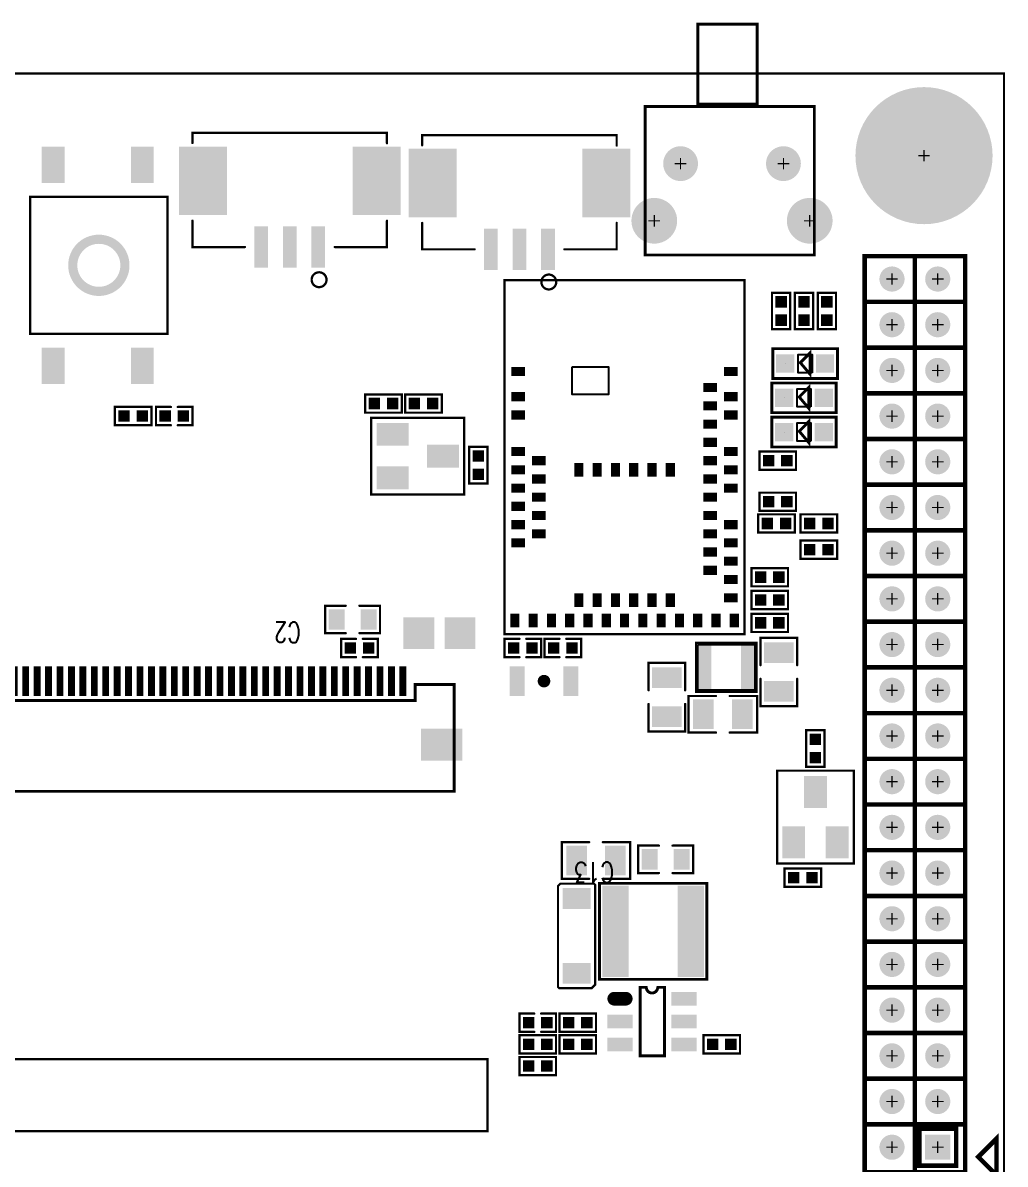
# Model space of a CAD drawing. Extents: x -122 to 0, y 0 to 77.
# Drawn here: x -42.92 to 0.05, y 27.26 to 77.21 of the extents above; entities that cross this region are included whole.
import ezdxf

# ---------------------------------------------------------------- set-up
doc = ezdxf.new("R2010")
doc.units = 0
doc.linetypes.add('KEEPOUT_00001000$0', pattern=[2, 1, 1])
for name, color, linetype in [('BOARD_CUTOUT_00', 255, 'CONTINUOUS'), ('BOARD_OUTLINE_00', 255, 'CONTINUOUS'), ('DRIL_NPLTE_THRU_01', 34, 'CONTINUOUS'), ('DRIL_PLTE_THRU_01', 34, 'CONTINUOUS'), ('DRIL_SYMBOL', 255, 'CONTINUOUS'), ('KEEPOUT_01', 130, 'CONTINUOUS'), ('PADS_INNER', 43, 'CONTINUOUS'), ('PADS_TOP', 43, 'CONTINUOUS'), ('PART_NAME_01', 254, 'CONTINUOUS'), ('PART_TOP_2DLINE_00', 253, 'CONTINUOUS'), ('PART_TOP_2DLINE_01', 253, 'CONTINUOUS')]:
    doc.layers.add(name, color=color, linetype=linetype)
doc.styles.add('W0$127', font='simplex', dxfattribs={"width": 0.75})

# ---------------------------------------------------------------- blocks, each defined once
blk = doc.blocks.new('SMOOTH_0$1')
at = {"const_width": 0.05}
blk.add_lwpolyline([(-0.025, 0, 1), (0.025, 0, 1)], format="xyb", close=True, dxfattribs=at)
blk = doc.blocks.new('BOARD_33')
at = {"layer": 'BOARD_CUTOUT_00', "const_width": 0.1}
blk.add_lwpolyline([(70.6, -43.55), (97.4, -43.55), (97.4, -46.7), (70.6, -46.7)], close=True, dxfattribs=at)
at = {"layer": 'BOARD_OUTLINE_00', "const_width": 0.1}
blk.add_lwpolyline([(0, -0.4), (120, -0.4), (120, -75.4), (0, -75.4)], close=True, dxfattribs=at)
at = {"layer": 'BOARD_CUTOUT_00'}
for p in [(97.4, -43.55), (97.4, -46.7)]:
    blk.add_blockref('SMOOTH_0$1', p, dxfattribs=at)
at = {"layer": 'BOARD_OUTLINE_00'}
blk.add_blockref('SMOOTH_0$1', (120, -0.4), dxfattribs=at)
blk = doc.blocks.new('PART_BODY_TOP_45')
at = {"layer": 'PART_TOP_2DLINE_00', "const_width": 0.1}
for points in [[(-0.3, 0.6), (-1.2, 0.6), (-1.2, -0.6), (-0.3, -0.6)], [(0.3, -0.6), (1.2, -0.6), (1.2, 0.6), (0.3, 0.6)]]:
    blk.add_lwpolyline(points, dxfattribs=at)
at = {"layer": 'PART_TOP_2DLINE_00'}
for p in [(-1.2, 0.6), (-0.3, 0.6), (0.3, 0.6), (1.2, 0.6), (-1.2, -0.6), (-0.3, -0.6), (0.3, -0.6), (1.2, -0.6)]:
    blk.add_blockref('SMOOTH_0$1', p, dxfattribs=at)
blk = doc.blocks.new('DRIL_HOLE_0')
blk.add_lwpolyline([(0, 0, 1), (0, 0, 1)], format="xyb", close=True)
blk = doc.blocks.new('PAD_0')
blk.add_lwpolyline([(0, 0, 1), (0, 0, 1)], format="xyb", close=True)
blk = doc.blocks.new('PAD_6')
at = {"const_width": 0.7}
blk.add_lwpolyline([(-0.45, 0), (0.45, 0)], dxfattribs=at)
blk = doc.blocks.new('STK_TOP_8')
at = {"layer": 'DRIL_PLTE_THRU_01'}
blk.add_blockref('DRIL_HOLE_0', (0, 0), dxfattribs=at)
at = {"layer": 'PADS_INNER'}
blk.add_blockref('PAD_0', (0, 0), dxfattribs=at)
at = {"layer": 'PADS_TOP', "rotation": 90}
blk.add_blockref('PAD_6', (0, 0), dxfattribs=at)
blk = doc.blocks.new('SYM_TOP_6')
for name, p in [('PART_BODY_TOP_45', (0, 0)), ('STK_TOP_8', (-0.7, 0)), ('STK_TOP_8', (0.7, 0))]:
    blk.add_blockref(name, p)
blk = doc.blocks.new('PART_TOP_5')
blk.add_blockref('SYM_TOP_6', (0, 0))
at = {"layer": 'PART_NAME_01', "style": 'W0$127', "width": 0.75}
blk.add_text('C13', height=0.889, dxfattribs=at).set_placement((2.259, 0.126))
blk = doc.blocks.new('PART_TOP_7')
blk.add_blockref('SYM_TOP_6', (0, 0))
at = {"layer": 'PART_NAME_01', "style": 'W0$127', "width": 0.75}
blk.add_text('C2', height=0.889, dxfattribs=at).set_placement((2.259, 0.126))
blk = doc.blocks.new('PART_BODY_TOP_44')
at = {"layer": 'PART_TOP_2DLINE_00', "const_width": 0.1}
for points in [[(-0.15, 0.4), (-0.8, 0.4), (-0.8, -0.4), (-0.15, -0.4)], [(0.15, -0.4), (0.8, -0.4), (0.8, 0.4), (0.15, 0.4)]]:
    blk.add_lwpolyline(points, dxfattribs=at)
at = {"layer": 'PART_TOP_2DLINE_00'}
for p in [(-0.8, 0.4), (-0.15, 0.4), (0.15, 0.4), (0.8, 0.4), (-0.8, -0.4), (-0.15, -0.4), (0.15, -0.4), (0.8, -0.4)]:
    blk.add_blockref('SMOOTH_0$1', p, dxfattribs=at)
blk = doc.blocks.new('PAD_5')
at = {"const_width": 0.5}
blk.add_lwpolyline([(-0.25, 0), (0.25, 0)], dxfattribs=at)
blk = doc.blocks.new('STK_TOP_7')
at = {"layer": 'DRIL_PLTE_THRU_01'}
blk.add_blockref('DRIL_HOLE_0', (0, 0), dxfattribs=at)
at = {"layer": 'PADS_INNER'}
blk.add_blockref('PAD_0', (0, 0), dxfattribs=at)
at = {"layer": 'PADS_TOP'}
blk.add_blockref('PAD_5', (0, 0), dxfattribs=at)
blk = doc.blocks.new('SYM_TOP_5')
for name, p in [('STK_TOP_7', (-0.4, 0)), ('PART_BODY_TOP_44', (0, 0)), ('STK_TOP_7', (0.4, 0))]:
    blk.add_blockref(name, p)
blk = doc.blocks.new('PART_TOP_9')
blk.add_blockref('SYM_TOP_5', (0, 0))
blk = doc.blocks.new('PART_BODY_TOP_46')
at = {"layer": 'PART_TOP_2DLINE_00', "const_width": 0.1}
for points in [[(-0.3, 0.8), (-1.5, 0.8), (-1.5, -0.8), (-0.3, -0.8)], [(0.3, 0.8), (1.5, 0.8), (1.5, -0.8), (0.3, -0.8)]]:
    blk.add_lwpolyline(points, dxfattribs=at)
at = {"layer": 'PART_TOP_2DLINE_00'}
for p in [(-1.5, 0.8), (-0.3, 0.8), (0.3, 0.8), (1.5, 0.8), (-1.5, -0.8), (-0.3, -0.8), (0.3, -0.8), (1.5, -0.8)]:
    blk.add_blockref('SMOOTH_0$1', p, dxfattribs=at)
blk = doc.blocks.new('PAD_2')
at = {"const_width": 0.9}
blk.add_lwpolyline([(-0.65, 0), (0.65, 0)], dxfattribs=at)
blk = doc.blocks.new('STK_TOP_9')
at = {"layer": 'DRIL_PLTE_THRU_01'}
blk.add_blockref('DRIL_HOLE_0', (0, 0), dxfattribs=at)
at = {"layer": 'PADS_INNER'}
blk.add_blockref('PAD_0', (0, 0), dxfattribs=at)
at = {"layer": 'PADS_TOP', "rotation": 90}
blk.add_blockref('PAD_2', (0, 0), dxfattribs=at)
blk = doc.blocks.new('SYM_TOP_7')
for name, p in [('STK_TOP_9', (-0.85, 0)), ('STK_TOP_9', (0.85, 0)), ('PART_BODY_TOP_46', (0, 0))]:
    blk.add_blockref(name, p)
blk = doc.blocks.new('PART_TOP_10')
blk.add_blockref('SYM_TOP_7', (0, 0))
blk = doc.blocks.new('PART_TOP_11')
blk.add_blockref('SYM_TOP_5', (0, 0))
blk = doc.blocks.new('SMOOTH_0$199898')
at = {"const_width": 0.099949}
blk.add_lwpolyline([(-0.049974, 0, 1), (0.049974, 0, 1)], format="xyb", close=True, dxfattribs=at)
blk = doc.blocks.new('SMOOTH_0$2')
at = {"const_width": 0.1}
blk.add_lwpolyline([(-0.05, 0, 1), (0.05, 0, 1)], format="xyb", close=True, dxfattribs=at)
blk = doc.blocks.new('PART_BODY_TOP_48')
at = {"layer": 'PART_TOP_2DLINE_00', "const_width": 0.2}
for points in [[(-10.1, -2.2), (30, -2.2), (30, 2.2), (-10.1, 2.2)], [(-8.752, -0.193), (-8.194, -0.193), (-8.194, -1.805), (-9.805, -1.805), (-9.805, -0.193)], [(-9.423, -2.771), (-8.623, -3.571), (-10.223, -3.571)]]:
    blk.add_lwpolyline(points, close=True, dxfattribs=at)
for points in [[(-8, 2.1), (-8, -2.2)], [(-6, 2.1), (-6, -2.2)], [(-4, 2.1), (-4, -2.2)], [(-2, 2.1), (-2, -2.2)], [(0, 2.1), (0, -2.2)], [(2, 2.1), (2, -2.2)], [(4, 2.1), (4, -2.2)], [(6, 2.1), (6, -2.2)], [(8, 2.1), (8, -2.2)], [(10, 2.1), (10, -2.2)], [(12, 2.1), (12, -2.2)], [(14, 2.1), (14, -2.2)], [(16, 2.1), (16, -2.2)], [(18, 2.1), (18, -2.2)], [(20, 2.1), (20, -2.2)], [(22, 2.1), (22, -2.2)], [(24, 2.1), (24, -2.2)], [(26, 2.1), (26, -2.2)], [(28, 2.1), (28, -2.2)], [(-10.1, 0), (30, 0)]]:
    blk.add_lwpolyline(points, dxfattribs=at)
at = {"layer": 'PART_TOP_2DLINE_00'}
for name, p in [('SMOOTH_0$199898', (-10.1, 2.2)), ('SMOOTH_0$2', (-8, 2.1)), ('SMOOTH_0$2', (-6, 2.1)), ('SMOOTH_0$2', (-4, 2.1)), ('SMOOTH_0$2', (-2, 2.1)), ('SMOOTH_0$2', (0, 2.1)), ('SMOOTH_0$2', (2, 2.1)), ('SMOOTH_0$2', (4, 2.1)), ('SMOOTH_0$2', (6, 2.1)), ('SMOOTH_0$2', (8, 2.1)), ('SMOOTH_0$2', (10, 2.1)), ('SMOOTH_0$2', (12, 2.1)), ('SMOOTH_0$2', (14, 2.1)), ('SMOOTH_0$2', (16, 2.1)), ('SMOOTH_0$2', (18, 2.1)), ('SMOOTH_0$2', (20, 2.1)), ('SMOOTH_0$2', (22, 2.1)), ('SMOOTH_0$2', (24, 2.1)), ('SMOOTH_0$2', (26, 2.1)), ('SMOOTH_0$2', (28, 2.1)), ('SMOOTH_0$199898', (30, 2.2)), ('SMOOTH_0$2', (-10.1, 0)), ('SMOOTH_0$2', (30, 0)), ('SMOOTH_0$199898', (-9.805, -0.193)), ('SMOOTH_0$199898', (-8.752, -0.193)), ('SMOOTH_0$199898', (-8.194, -0.193)), ('SMOOTH_0$199898', (-9.805, -1.805)), ('SMOOTH_0$199898', (-8.194, -1.805)), ('SMOOTH_0$199898', (-10.1, -2.2)), ('SMOOTH_0$2', (-8, -2.2)), ('SMOOTH_0$2', (-6, -2.2)), ('SMOOTH_0$2', (-4, -2.2)), ('SMOOTH_0$2', (-2, -2.2)), ('SMOOTH_0$2', (0, -2.2)), ('SMOOTH_0$2', (2, -2.2)), ('SMOOTH_0$2', (4, -2.2)), ('SMOOTH_0$2', (6, -2.2)), ('SMOOTH_0$2', (8, -2.2)), ('SMOOTH_0$2', (10, -2.2)), ('SMOOTH_0$2', (12, -2.2)), ('SMOOTH_0$2', (14, -2.2)), ('SMOOTH_0$2', (16, -2.2)), ('SMOOTH_0$2', (18, -2.2)), ('SMOOTH_0$2', (20, -2.2)), ('SMOOTH_0$2', (22, -2.2)), ('SMOOTH_0$2', (24, -2.2)), ('SMOOTH_0$2', (26, -2.2)), ('SMOOTH_0$2', (28, -2.2)), ('SMOOTH_0$199898', (30, -2.2)), ('SMOOTH_0$199898', (-9.423, -2.771)), ('SMOOTH_0$199898', (-10.223, -3.571)), ('SMOOTH_0$199898', (-8.623, -3.571))]:
    blk.add_blockref(name, p, dxfattribs=at)
blk = doc.blocks.new('DRIL_SYMBOL_0$8')
at = {"layer": 'DRIL_SYMBOL', "const_width": 0.0508}
for points in [[(-0.254, 0), (0.254, 0)], [(0, -0.254), (0, 0.254)]]:
    blk.add_lwpolyline(points, dxfattribs=at)
blk = doc.blocks.new('DRIL_HOLE_0$8')
at = {"const_width": 0.4}
blk.add_lwpolyline([(-0.2, 0, 1), (0.2, 0, 1)], format="xyb", close=True, dxfattribs=at)
blk.add_blockref('DRIL_SYMBOL_0$8', (0, 0))
blk = doc.blocks.new('PAD_7')
at = {"const_width": 1.1}
blk.add_lwpolyline([(-0.55, 0), (0.55, 0)], dxfattribs=at)
blk = doc.blocks.new('STK_TOP_12')
at = {"layer": 'DRIL_PLTE_THRU_01'}
blk.add_blockref('DRIL_HOLE_0$8', (0, 0), dxfattribs=at)
at = {"layer": 'PADS_INNER'}
blk.add_blockref('PAD_7', (0, 0), dxfattribs=at)
at = {"layer": 'PADS_TOP'}
blk.add_blockref('PAD_7', (0, 0), dxfattribs=at)
blk = doc.blocks.new('PAD_9')
at = {"const_width": 0.55}
blk.add_lwpolyline([(0, -0.275, 1), (0, 0.275, 1)], format="xyb", close=True, dxfattribs=at)
blk = doc.blocks.new('STK_TOP_11')
at = {"layer": 'DRIL_PLTE_THRU_01'}
blk.add_blockref('DRIL_HOLE_0$8', (0, 0), dxfattribs=at)
at = {"layer": 'PADS_INNER'}
blk.add_blockref('PAD_9', (0, 0), dxfattribs=at)
at = {"layer": 'PADS_TOP'}
blk.add_blockref('PAD_9', (0, 0), dxfattribs=at)
blk = doc.blocks.new('SYM_TOP_9')
for name, p in [('PART_BODY_TOP_48', (0, 0)), ('STK_TOP_11', (-9, 1)), ('STK_TOP_11', (-7, 1)), ('STK_TOP_11', (-5, 1)), ('STK_TOP_11', (-3, 1)), ('STK_TOP_11', (-1, 1)), ('STK_TOP_11', (1, 1)), ('STK_TOP_11', (3, 1)), ('STK_TOP_11', (5, 1)), ('STK_TOP_11', (7, 1)), ('STK_TOP_11', (9, 1)), ('STK_TOP_11', (11, 1)), ('STK_TOP_11', (13, 1)), ('STK_TOP_11', (15, 1)), ('STK_TOP_11', (17, 1)), ('STK_TOP_11', (19, 1)), ('STK_TOP_11', (21, 1)), ('STK_TOP_11', (23, 1)), ('STK_TOP_11', (25, 1)), ('STK_TOP_11', (27, 1)), ('STK_TOP_11', (29, 1)), ('STK_TOP_12', (-9, -1)), ('STK_TOP_11', (-7, -1)), ('STK_TOP_11', (-5, -1)), ('STK_TOP_11', (-3, -1)), ('STK_TOP_11', (-1, -1)), ('STK_TOP_11', (1, -1)), ('STK_TOP_11', (3, -1)), ('STK_TOP_11', (5, -1)), ('STK_TOP_11', (7, -1)), ('STK_TOP_11', (9, -1)), ('STK_TOP_11', (11, -1)), ('STK_TOP_11', (13, -1)), ('STK_TOP_11', (15, -1)), ('STK_TOP_11', (17, -1)), ('STK_TOP_11', (19, -1)), ('STK_TOP_11', (21, -1)), ('STK_TOP_11', (23, -1)), ('STK_TOP_11', (25, -1)), ('STK_TOP_11', (27, -1)), ('STK_TOP_11', (29, -1))]:
    blk.add_blockref(name, p)
blk = doc.blocks.new('PART_TOP_27')
blk.add_blockref('SYM_TOP_9', (0, 0))
blk = doc.blocks.new('PART_BODY_TOP_49')
at = {"layer": 'PART_TOP_2DLINE_00', "const_width": 0.1}
blk.add_lwpolyline([(-2.286, -0.7112), (-2.286, 0.762), (-2.2352, 0.8128), (2.1336, 0.8128), (2.286, 0.6604), (2.286, -0.762), (2.2352, -0.8128), (-2.1844, -0.8128)], close=True, dxfattribs=at)
at = {"layer": 'PART_TOP_2DLINE_00'}
for p in [(-2.286, 0.762), (-2.2352, 0.8128), (2.1336, 0.8128), (2.286, 0.6604), (-2.286, -0.7112), (-2.1844, -0.8128), (2.2352, -0.8128), (2.286, -0.762)]:
    blk.add_blockref('SMOOTH_0$1', p, dxfattribs=at)
blk = doc.blocks.new('PAD_11')
at = {"const_width": 0.91}
blk.add_lwpolyline([(-0.61, 0), (0.61, 0)], dxfattribs=at)
blk = doc.blocks.new('STK_TOP_13')
at = {"layer": 'DRIL_PLTE_THRU_01'}
blk.add_blockref('DRIL_HOLE_0', (0, 0), dxfattribs=at)
at = {"layer": 'PADS_INNER'}
blk.add_blockref('PAD_0', (0, 0), dxfattribs=at)
at = {"layer": 'PADS_TOP', "rotation": 90}
blk.add_blockref('PAD_11', (0, 0), dxfattribs=at)
blk = doc.blocks.new('SYM_TOP_10')
for name, p in [('STK_TOP_13', (-1.635, 0)), ('STK_TOP_13', (1.635, 0)), ('PART_BODY_TOP_49', (0, 0))]:
    blk.add_blockref(name, p)
blk = doc.blocks.new('PART_TOP_28')
blk.add_blockref('SYM_TOP_10', (0, 0))
blk = doc.blocks.new('PART_BODY_TOP_57')
at = {"layer": 'PART_TOP_2DLINE_00', "const_width": 0.1}
for points in [[(1.155, 4.255), (0, 4.255), (0, 1.9612)], [(4.555, 4.255), (5, 4.255), (5, -4.255), (4.545, -4.255)], [(1.155, -4.255), (0, -4.255), (0, -1.968)]]:
    blk.add_lwpolyline(points, dxfattribs=at)
blk.add_lwpolyline([(-1.755, -1.285, 1), (-1.105, -1.285, 1)], format="xyb", close=True, dxfattribs=at)
at = {"layer": 'PART_TOP_2DLINE_00'}
for p in [(0, 4.255), (1.155, 4.255), (4.555, 4.255), (5, 4.255), (0, 1.9612), (0, -1.968), (0, -4.255), (1.155, -4.255), (4.545, -4.255), (5, -4.255)]:
    blk.add_blockref('SMOOTH_0$1', p, dxfattribs=at)
blk = doc.blocks.new('PAD_35')
at = {"const_width": 0.6}
blk.add_lwpolyline([(-0.9, 0), (0.9, 0)], dxfattribs=at)
blk = doc.blocks.new('STK_TOP_31')
at = {"layer": 'DRIL_NPLTE_THRU_01'}
blk.add_blockref('DRIL_HOLE_0', (0, 0), dxfattribs=at)
at = {"layer": 'PADS_INNER'}
blk.add_blockref('PAD_0', (0, 0), dxfattribs=at)
at = {"layer": 'PADS_TOP'}
blk.add_blockref('PAD_35', (0, 0), dxfattribs=at)
blk = doc.blocks.new('PAD_36')
at = {"const_width": 2.1}
blk.add_lwpolyline([(-1.5, 0), (1.5, 0)], dxfattribs=at)
blk = doc.blocks.new('STK_TOP_32')
at = {"layer": 'DRIL_NPLTE_THRU_01'}
blk.add_blockref('DRIL_HOLE_0', (0, 0), dxfattribs=at)
at = {"layer": 'PADS_INNER'}
blk.add_blockref('PAD_0', (0, 0), dxfattribs=at)
at = {"layer": 'PADS_TOP'}
blk.add_blockref('PAD_36', (0, 0), dxfattribs=at)
blk = doc.blocks.new('SYM_TOP_18')
for name, p in [('STK_TOP_32', (2.9, 3.8)), ('PART_BODY_TOP_57', (0, 0)), ('STK_TOP_31', (0, 1.25)), ('STK_TOP_31', (0, 0)), ('STK_TOP_31', (0, -1.25)), ('STK_TOP_32', (2.9, -3.8))]:
    blk.add_blockref(name, p)
blk = doc.blocks.new('PART_TOP_57')
blk.add_blockref('SYM_TOP_18', (0, 0))
blk = doc.blocks.new('SMOOTH_0$127')
at = {"const_width": 0.0635}
blk.add_lwpolyline([(-0.03175, 0, 1), (0.03175, 0, 1)], format="xyb", close=True, dxfattribs=at)
blk = doc.blocks.new('PART_BODY_TOP_60')
at = {"layer": 'PART_TOP_2DLINE_01', "const_width": 0.127}
blk.add_lwpolyline([(-2.35, 2.1), (2.35, 2.1), (2.35, -2.1), (-2.35, -2.1)], close=True, dxfattribs=at)
at = {"layer": 'PART_TOP_2DLINE_01'}
for p in [(-2.35, 2.1), (2.35, 2.1), (-2.35, -2.1), (2.35, -2.1)]:
    blk.add_blockref('SMOOTH_0$127', p, dxfattribs=at)
blk = doc.blocks.new('PAD_44')
at = {"const_width": 1.15}
blk.add_lwpolyline([(-2, 0), (2, 0)], dxfattribs=at)
blk = doc.blocks.new('STK_TOP_41')
at = {"layer": 'DRIL_PLTE_THRU_01'}
blk.add_blockref('DRIL_HOLE_0', (0, 0), dxfattribs=at)
at = {"layer": 'PADS_INNER'}
blk.add_blockref('PAD_0', (0, 0), dxfattribs=at)
at = {"layer": 'PADS_TOP', "rotation": 90}
blk.add_blockref('PAD_44', (0, 0), dxfattribs=at)
blk = doc.blocks.new('SYM_TOP_21')
for name, p in [('STK_TOP_41', (-1.65001, 0)), ('STK_TOP_41', (1.65001, 0)), ('PART_BODY_TOP_60', (0, 0))]:
    blk.add_blockref(name, p)
blk = doc.blocks.new('PART_TOP_61')
blk.add_blockref('SYM_TOP_21', (0, 0))
blk = doc.blocks.new('PART_BODY_TOP_62')
at = {"layer": 'KEEPOUT_01', "linetype": 'KEEPOUT_00001000$0'}
blk.add_lwpolyline([(-1.25, 1), (1.25, 1), (1.25, -1), (-1.25, -1)], close=True, dxfattribs=at)
at = {"layer": 'PART_TOP_2DLINE_01', "const_width": 0.1}
blk.add_lwpolyline([(-1.326, 1.079), (1.326, 1.079), (1.326, -1.071), (-1.326, -1.071)], close=True, dxfattribs=at)
at = {"layer": 'PART_TOP_2DLINE_01'}
for p in [(-1.326, 1.079), (1.326, 1.079), (-1.326, -1.071), (1.326, -1.071)]:
    blk.add_blockref('SMOOTH_0$1', p, dxfattribs=at)
blk = doc.blocks.new('PAD_46')
at = {"const_width": 0.6}
blk.add_lwpolyline([(-1, 0), (1, 0)], dxfattribs=at)
blk = doc.blocks.new('STK_TOP_43')
at = {"layer": 'DRIL_PLTE_THRU_01'}
blk.add_blockref('DRIL_HOLE_0', (0, 0), dxfattribs=at)
at = {"layer": 'PADS_INNER'}
blk.add_blockref('PAD_0', (0, 0), dxfattribs=at)
at = {"layer": 'PADS_TOP', "rotation": 90}
blk.add_blockref('PAD_46', (0, 0), dxfattribs=at)
blk = doc.blocks.new('SYM_TOP_23')
for name, p in [('PART_BODY_TOP_62', (0, 0)), ('STK_TOP_43', (-0.953, 0.006)), ('STK_TOP_43', (0.947, 0.006))]:
    blk.add_blockref(name, p)
blk = doc.blocks.new('PART_TOP_63')
blk.add_blockref('SYM_TOP_23', (0, 0))
blk = doc.blocks.new('PART_BODY_TOP_63')
at = {"layer": 'KEEPOUT_01', "linetype": 'KEEPOUT_00001000$0'}
blk.add_lwpolyline([(-0.3, 0.4), (0.3, 0.4), (0.3, -0.4), (-0.3, -0.4)], close=True, dxfattribs=at)
at = {"layer": 'PART_TOP_2DLINE_00', "const_width": 0.127}
for points in [[(1.41, -0.65), (1.41, 0.65), (-1.41, 0.65), (-1.41, -0.65)], [(-0.211, 0.462), (-0.211, -0.462), (0.211, -0.039)]]:
    blk.add_lwpolyline(points, close=True, dxfattribs=at)
at = {"layer": 'PART_TOP_2DLINE_00'}
for p in [(-1.41, 0.65), (-0.211, 0.462), (1.41, 0.65), (0.211, -0.039), (-0.211, -0.462), (-1.41, -0.65), (1.41, -0.65)]:
    blk.add_blockref('SMOOTH_0$127', p, dxfattribs=at)
blk = doc.blocks.new('PAD_47')
at = {"const_width": 0.8}
blk.add_lwpolyline([(-0.4, 0), (0.4, 0)], dxfattribs=at)
blk = doc.blocks.new('STK_TOP_44')
at = {"layer": 'DRIL_PLTE_THRU_01'}
blk.add_blockref('DRIL_HOLE_0', (0, 0), dxfattribs=at)
at = {"layer": 'PADS_INNER'}
blk.add_blockref('PAD_0', (0, 0), dxfattribs=at)
at = {"layer": 'PADS_TOP'}
blk.add_blockref('PAD_47', (0, 0), dxfattribs=at)
blk = doc.blocks.new('PAD_48')
blk.add_lwpolyline([(0, 0), (0, 0)])
blk = doc.blocks.new('STK_TOP_45')
at = {"layer": 'DRIL_PLTE_THRU_01'}
blk.add_blockref('DRIL_HOLE_0', (0, 0), dxfattribs=at)
at = {"layer": 'PADS_INNER'}
blk.add_blockref('PAD_48', (0, 0), dxfattribs=at)
at = {"layer": 'PADS_TOP'}
blk.add_blockref('PAD_47', (0, 0), dxfattribs=at)
blk = doc.blocks.new('SYM_TOP_24')
for name, p in [('PART_BODY_TOP_63', (0, 0)), ('STK_TOP_44', (-0.86843, 0.00152)), ('STK_TOP_45', (0.86868, -0.00127))]:
    blk.add_blockref(name, p)
blk = doc.blocks.new('PART_TOP_64')
blk.add_blockref('SYM_TOP_24', (0, 0))
blk = doc.blocks.new('PART_TOP_65')
blk.add_blockref('SYM_TOP_24', (0, 0))
blk = doc.blocks.new('PART_TOP_66')
blk.add_blockref('SYM_TOP_24', (0, 0))
blk = doc.blocks.new('PART_BODY_TOP_65')
at = {"layer": 'PART_TOP_2DLINE_00', "const_width": 0.1}
blk.add_lwpolyline([(-1.6764, 2.032), (1.6764, 2.032), (1.6764, -2.032), (-1.6764, -2.032)], close=True, dxfattribs=at)
at = {"layer": 'PART_TOP_2DLINE_00'}
for p in [(-1.6764, 2.032), (1.6764, 2.032), (-1.6764, -2.032), (1.6764, -2.032)]:
    blk.add_blockref('SMOOTH_0$1', p, dxfattribs=at)
blk = doc.blocks.new('PAD_49')
at = {"const_width": 1}
blk.add_lwpolyline([(-0.7, 0), (0.7, 0)], dxfattribs=at)
blk = doc.blocks.new('STK_TOP_47')
at = {"layer": 'DRIL_PLTE_THRU_01'}
blk.add_blockref('DRIL_HOLE_0', (0, 0), dxfattribs=at)
at = {"layer": 'PADS_INNER'}
blk.add_blockref('PAD_0', (0, 0), dxfattribs=at)
at = {"layer": 'PADS_TOP', "rotation": 90}
blk.add_blockref('PAD_49', (0, 0), dxfattribs=at)
blk = doc.blocks.new('SYM_TOP_26')
for name, p in [('PART_BODY_TOP_65', (0, 0)), ('STK_TOP_47', (0, 1.1)), ('STK_TOP_47', (-0.95, -1.1)), ('STK_TOP_47', (0.95, -1.1))]:
    blk.add_blockref(name, p)
blk = doc.blocks.new('PART_TOP_75')
blk.add_blockref('SYM_TOP_26', (0, 0))
blk = doc.blocks.new('PART_TOP_76')
blk.add_blockref('SYM_TOP_26', (0, 0))
blk = doc.blocks.new('PART_BODY_TOP_66')
at = {"layer": 'PART_TOP_2DLINE_01', "const_width": 0.1}
blk.add_lwpolyline([(-0.8, 0.4), (0.8, 0.4), (0.8, -0.4), (-0.8, -0.4)], close=True, dxfattribs=at)
at = {"layer": 'PART_TOP_2DLINE_01'}
for p in [(-0.8, 0.4), (0.8, 0.4), (-0.8, -0.4), (0.8, -0.4)]:
    blk.add_blockref('SMOOTH_0$1', p, dxfattribs=at)
blk = doc.blocks.new('SYM_TOP_27')
for name, p in [('STK_TOP_7', (-0.4, 0)), ('PART_BODY_TOP_66', (0, 0)), ('STK_TOP_7', (0.4, 0))]:
    blk.add_blockref(name, p)
blk = doc.blocks.new('PART_TOP_83')
blk.add_blockref('SYM_TOP_27', (0, 0))
blk = doc.blocks.new('PART_TOP_84')
blk.add_blockref('SYM_TOP_27', (0, 0))
blk = doc.blocks.new('PART_TOP_85')
blk.add_blockref('SYM_TOP_27', (0, 0))
blk = doc.blocks.new('PART_TOP_86')
blk.add_blockref('SYM_TOP_27', (0, 0))
blk = doc.blocks.new('PART_TOP_96')
blk.add_blockref('SYM_TOP_27', (0, 0))
blk = doc.blocks.new('PART_TOP_100')
blk.add_blockref('SYM_TOP_27', (0, 0))
blk = doc.blocks.new('PART_TOP_101')
blk.add_blockref('SYM_TOP_27', (0, 0))
blk = doc.blocks.new('PART_TOP_102')
blk.add_blockref('SYM_TOP_27', (0, 0))
blk = doc.blocks.new('PART_TOP_103')
blk.add_blockref('SYM_TOP_27', (0, 0))
blk = doc.blocks.new('PART_TOP_105')
blk.add_blockref('SYM_TOP_27', (0, 0))
blk = doc.blocks.new('PART_TOP_106')
blk.add_blockref('SYM_TOP_27', (0, 0))
blk = doc.blocks.new('PART_TOP_107')
blk.add_blockref('SYM_TOP_27', (0, 0))
blk = doc.blocks.new('PART_TOP_108')
blk.add_blockref('SYM_TOP_27', (0, 0))
blk = doc.blocks.new('PART_TOP_109')
blk.add_blockref('SYM_TOP_27', (0, 0))
blk = doc.blocks.new('PART_TOP_110')
blk.add_blockref('SYM_TOP_27', (0, 0))
blk = doc.blocks.new('PART_TOP_111')
blk.add_blockref('SYM_TOP_27', (0, 0))
blk = doc.blocks.new('PART_TOP_143')
blk.add_blockref('SYM_TOP_27', (0, 0))
blk = doc.blocks.new('PART_BODY_TOP_71')
at = {"layer": 'PART_TOP_2DLINE_00', "const_width": 0.1}
blk.add_lwpolyline([(-3.05, 2.95), (2.95, 2.95), (2.95, -3.05), (-3.05, -3.05)], close=True, dxfattribs=at)
at = {"layer": 'PART_TOP_2DLINE_00', "const_width": 0.4}
blk.add_lwpolyline([(-1.191, -0.05, 1), (1.091, -0.05, 1)], format="xyb", close=True, dxfattribs=at)
at = {"layer": 'PART_TOP_2DLINE_00'}
for p in [(-3.05, 2.95), (2.95, 2.95), (-3.05, -3.05), (2.95, -3.05)]:
    blk.add_blockref('SMOOTH_0$1', p, dxfattribs=at)
blk = doc.blocks.new('PAD_50')
at = {"const_width": 1}
blk.add_lwpolyline([(-0.8, 0), (0.8, 0)], dxfattribs=at)
blk = doc.blocks.new('STK_TOP_51')
at = {"layer": 'DRIL_PLTE_THRU_01'}
blk.add_blockref('DRIL_HOLE_0', (0, 0), dxfattribs=at)
at = {"layer": 'PADS_INNER'}
blk.add_blockref('PAD_0', (0, 0), dxfattribs=at)
at = {"layer": 'PADS_TOP'}
blk.add_blockref('PAD_50', (0, 0), dxfattribs=at)
blk = doc.blocks.new('SYM_TOP_32')
for name, p in [('PART_BODY_TOP_71', (0, 0)), ('STK_TOP_51', (-4.45, 1.95)), ('STK_TOP_51', (4.35, 1.95)), ('STK_TOP_51', (-4.45, -1.95)), ('STK_TOP_51', (4.35, -1.95))]:
    blk.add_blockref(name, p)
blk = doc.blocks.new('PART_TOP_151')
blk.add_blockref('SYM_TOP_32', (0, 0))
blk = doc.blocks.new('PART_BODY_TOP_79')
at = {"layer": 'PART_TOP_2DLINE_01', "const_width": 0.127}
blk.add_lwpolyline([(1.15, 0.5, 1), (1.65, 0.5), (1.947, 0.5), (1.947, -2.5), (0.879, -2.5), (0.879, 0.5)], format="xyb", close=True, dxfattribs=at)
at = {"layer": 'PART_TOP_2DLINE_01'}
for p in [(0.879, 0.5), (1.15, 0.5), (1.65, 0.5), (1.947, 0.5), (0.879, -2.5), (1.947, -2.5)]:
    blk.add_blockref('SMOOTH_0$127', p, dxfattribs=at)
blk = doc.blocks.new('PAD_57')
at = {"const_width": 0.3}
blk.add_lwpolyline([(-0.25, -0.15), (0.25, -0.15, 1), (0.25, 0.15), (-0.25, 0.15, 1)], format="xyb", close=True, dxfattribs=at)
blk = doc.blocks.new('STK_TOP_67')
at = {"layer": 'DRIL_PLTE_THRU_01'}
blk.add_blockref('DRIL_HOLE_0', (0, 0), dxfattribs=at)
at = {"layer": 'PADS_INNER'}
blk.add_blockref('PAD_0', (0, 0), dxfattribs=at)
at = {"layer": 'PADS_TOP'}
blk.add_blockref('PAD_57', (0, 0), dxfattribs=at)
blk = doc.blocks.new('PAD_58')
at = {"const_width": 0.6}
blk.add_lwpolyline([(-0.55, 0), (0.55, 0)], dxfattribs=at)
blk = doc.blocks.new('STK_TOP_66')
at = {"layer": 'DRIL_PLTE_THRU_01'}
blk.add_blockref('DRIL_HOLE_0', (0, 0), dxfattribs=at)
at = {"layer": 'PADS_INNER'}
blk.add_blockref('PAD_0', (0, 0), dxfattribs=at)
at = {"layer": 'PADS_TOP'}
blk.add_blockref('PAD_58', (0, 0), dxfattribs=at)
blk = doc.blocks.new('SYM_TOP_40')
for name, p in [('PART_BODY_TOP_79', (0, 0)), ('STK_TOP_67', (0, 0)), ('STK_TOP_66', (2.799994, 0)), ('STK_TOP_66', (0, -0.999998)), ('STK_TOP_66', (2.799994, -0.999998)), ('STK_TOP_66', (0, -1.999996)), ('STK_TOP_66', (2.799994, -1.999996))]:
    blk.add_blockref(name, p)
blk = doc.blocks.new('PART_TOP_158')
blk.add_blockref('SYM_TOP_40', (0, 0))
blk = doc.blocks.new('PART_BODY_TOP_81')
at = {"layer": 'KEEPOUT_01', "linetype": 'KEEPOUT_00001000$0'}
blk.add_lwpolyline([(2.95, 11.7), (4.55, 11.7), (4.55, 10.5), (2.95, 10.5)], close=True, dxfattribs=at)
at = {"layer": 'PART_TOP_2DLINE_01', "const_width": 0.1}
blk.add_lwpolyline([(0, 15.5), (10.5, 15.5), (10.5, 0), (0, 0)], close=True, dxfattribs=at)
at = {"layer": 'PART_TOP_2DLINE_01'}
for p in [(0, 15.5), (10.5, 15.5), (0, 0), (10.5, 0)]:
    blk.add_blockref('SMOOTH_0$1', p, dxfattribs=at)
blk = doc.blocks.new('PAD_63')
at = {"const_width": 0.4}
blk.add_lwpolyline([(-0.3, 0), (0.3, 0)], dxfattribs=at)
blk = doc.blocks.new('STK_TOP_71')
at = {"layer": 'DRIL_PLTE_THRU_01'}
blk.add_blockref('DRIL_HOLE_0', (0, 0), dxfattribs=at)
at = {"layer": 'PADS_INNER'}
blk.add_blockref('PAD_0', (0, 0), dxfattribs=at)
at = {"layer": 'PADS_TOP'}
blk.add_blockref('PAD_63', (0, 0), dxfattribs=at)
blk = doc.blocks.new('STK_TOP_72')
at = {"layer": 'DRIL_PLTE_THRU_01'}
blk.add_blockref('DRIL_HOLE_0', (0, 0), dxfattribs=at)
at = {"layer": 'PADS_INNER'}
blk.add_blockref('PAD_0', (0, 0), dxfattribs=at)
at = {"layer": 'PADS_TOP', "rotation": 90}
blk.add_blockref('PAD_63', (0, 0), dxfattribs=at)
blk = doc.blocks.new('SYM_TOP_42')
for name, p in [('PART_BODY_TOP_81', (0, 0)), ('STK_TOP_71', (0.6, 11.5)), ('STK_TOP_71', (9.9, 11.5)), ('STK_TOP_71', (9, 10.8)), ('STK_TOP_71', (0.6, 10.4)), ('STK_TOP_71', (9.9, 10.4)), ('STK_TOP_71', (9, 10)), ('STK_TOP_71', (0.6, 9.6)), ('STK_TOP_71', (9.9, 9.6)), ('STK_TOP_71', (9, 9.2)), ('STK_TOP_71', (9, 8.4)), ('STK_TOP_71', (0.6, 8)), ('STK_TOP_71', (9.9, 8)), ('STK_TOP_71', (1.5, 7.6)), ('STK_TOP_72', (3.25, 7.2)), ('STK_TOP_72', (4.05, 7.2)), ('STK_TOP_72', (4.85, 7.2)), ('STK_TOP_72', (5.65, 7.2)), ('STK_TOP_72', (6.45, 7.2)), ('STK_TOP_72', (7.25, 7.2)), ('STK_TOP_71', (9, 7.6)), ('STK_TOP_71', (0.6, 7.2)), ('STK_TOP_71', (1.5, 6.8)), ('STK_TOP_71', (9, 6.8)), ('STK_TOP_71', (9.9, 7.2)), ('STK_TOP_71', (0.6, 6.4)), ('STK_TOP_71', (9.9, 6.4)), ('STK_TOP_71', (1.5, 6)), ('STK_TOP_71', (9, 6)), ('STK_TOP_71', (0.6, 5.6)), ('STK_TOP_71', (0.6, 4.8)), ('STK_TOP_71', (1.5, 5.2)), ('STK_TOP_71', (9, 5.2)), ('STK_TOP_71', (9.9, 4.8)), ('STK_TOP_71', (1.5, 4.4)), ('STK_TOP_71', (9, 4.4)), ('STK_TOP_71', (0.6, 4)), ('STK_TOP_71', (9.9, 4)), ('STK_TOP_71', (9, 3.6)), ('STK_TOP_71', (9, 2.8)), ('STK_TOP_71', (9.9, 3.2)), ('STK_TOP_71', (9.9, 2.4)), ('STK_TOP_72', (3.25, 1.5)), ('STK_TOP_72', (4.05, 1.5)), ('STK_TOP_72', (4.85, 1.5)), ('STK_TOP_72', (5.65, 1.5)), ('STK_TOP_72', (6.45, 1.5)), ('STK_TOP_72', (7.25, 1.5)), ('STK_TOP_71', (9.9, 1.6)), ('STK_TOP_72', (0.45, 0.6)), ('STK_TOP_72', (1.25, 0.6)), ('STK_TOP_72', (2.05, 0.6)), ('STK_TOP_72', (2.85, 0.6)), ('STK_TOP_72', (3.65, 0.6)), ('STK_TOP_72', (4.45, 0.6)), ('STK_TOP_72', (5.25, 0.6)), ('STK_TOP_72', (6.05, 0.6)), ('STK_TOP_72', (6.85, 0.6)), ('STK_TOP_72', (7.65, 0.6)), ('STK_TOP_72', (8.45, 0.6)), ('STK_TOP_72', (9.25, 0.6)), ('STK_TOP_72', (10.05, 0.6))]:
    blk.add_blockref(name, p)
blk = doc.blocks.new('PART_TOP_160')
blk.add_blockref('SYM_TOP_42', (0, 0))
blk = doc.blocks.new('PAD_68')
at = {"const_width": 0.65}
blk.add_lwpolyline([(-0.65, 0), (0.65, 0)], dxfattribs=at)
blk = doc.blocks.new('STK_TOP_79')
at = {"layer": 'DRIL_PLTE_THRU_01'}
blk.add_blockref('DRIL_HOLE_0', (0, 0), dxfattribs=at)
at = {"layer": 'PADS_INNER'}
blk.add_blockref('PAD_0', (0, 0), dxfattribs=at)
at = {"layer": 'PADS_TOP', "rotation": 90}
blk.add_blockref('PAD_68', (0, 0), dxfattribs=at)
blk = doc.blocks.new('PAD_69')
at = {"const_width": 0.275}
blk.add_lwpolyline([(0, -0.1375, 1), (0, 0.1375, 1)], format="xyb", close=True, dxfattribs=at)
blk = doc.blocks.new('STK_TOP_80')
at = {"layer": 'DRIL_PLTE_THRU_01'}
blk.add_blockref('DRIL_HOLE_0', (0, 0), dxfattribs=at)
at = {"layer": 'PADS_INNER'}
blk.add_blockref('PAD_0', (0, 0), dxfattribs=at)
at = {"layer": 'PADS_TOP'}
blk.add_blockref('PAD_69', (0, 0), dxfattribs=at)
blk = doc.blocks.new('SYM_TOP_47')
for name, p in [('STK_TOP_79', (0, 0)), ('STK_TOP_79', (2.35, 0)), ('STK_TOP_80', (1.175, 0))]:
    blk.add_blockref(name, p)
blk = doc.blocks.new('PART_TOP_165')
blk.add_blockref('SYM_TOP_47', (0, 0))
blk = doc.blocks.new('PART_BODY_TOP_87')
at = {"layer": 'PART_TOP_2DLINE_01', "const_width": 0.127}
blk.add_lwpolyline([(-21.68, -0.15), (-21.68, -4.825), (2.25, -4.825), (2.25, -0.15), (0.54, -0.15), (0.54, -0.85), (-20.03, -0.85), (-20.03, -0.15)], close=True, dxfattribs=at)
at = {"layer": 'PART_TOP_2DLINE_01'}
for p in [(-21.68, -0.15), (-20.03, -0.15), (0.54, -0.15), (2.25, -0.15), (-20.03, -0.85), (0.54, -0.85), (-21.68, -4.825), (2.25, -4.825)]:
    blk.add_blockref('SMOOTH_0$127', p, dxfattribs=at)
blk = doc.blocks.new('PAD_25')
at = {"const_width": 0.3}
blk.add_lwpolyline([(-0.65, 0), (0.65, 0)], dxfattribs=at)
blk = doc.blocks.new('STK_TOP_23')
at = {"layer": 'DRIL_PLTE_THRU_01'}
blk.add_blockref('DRIL_HOLE_0', (0, 0), dxfattribs=at)
at = {"layer": 'PADS_INNER'}
blk.add_blockref('PAD_0', (0, 0), dxfattribs=at)
at = {"layer": 'PADS_TOP', "rotation": 90}
blk.add_blockref('PAD_25', (0, 0), dxfattribs=at)
blk = doc.blocks.new('PAD_26')
at = {"const_width": 1.4}
blk.add_lwpolyline([(-0.9, 0), (0.9, 0)], dxfattribs=at)
blk = doc.blocks.new('STK_TOP_24')
at = {"layer": 'DRIL_PLTE_THRU_01'}
blk.add_blockref('DRIL_HOLE_0', (0, 0), dxfattribs=at)
at = {"layer": 'PADS_INNER'}
blk.add_blockref('PAD_0', (0, 0), dxfattribs=at)
at = {"layer": 'PADS_TOP'}
blk.add_blockref('PAD_26', (0, 0), dxfattribs=at)
blk = doc.blocks.new('SYM_TOP_48')
for name, p in [('STK_TOP_23', (-19.5, 0)), ('STK_TOP_23', (-19, 0)), ('STK_TOP_23', (-18.5, 0)), ('STK_TOP_23', (-18, 0)), ('STK_TOP_23', (-17.5, 0)), ('STK_TOP_23', (-17, 0)), ('STK_TOP_23', (-16.5, 0)), ('STK_TOP_23', (-16, 0)), ('STK_TOP_23', (-15.5, 0)), ('STK_TOP_23', (-15, 0)), ('STK_TOP_23', (-14.5, 0)), ('STK_TOP_23', (-14, 0)), ('STK_TOP_23', (-13.5, 0)), ('STK_TOP_23', (-13, 0)), ('STK_TOP_23', (-12.5, 0)), ('STK_TOP_23', (-12, 0)), ('STK_TOP_23', (-11.5, 0)), ('STK_TOP_23', (-11, 0)), ('STK_TOP_23', (-10.5, 0)), ('STK_TOP_23', (-10, 0)), ('STK_TOP_23', (-9.5, 0)), ('STK_TOP_23', (-9, 0)), ('STK_TOP_23', (-8.5, 0)), ('STK_TOP_23', (-8, 0)), ('STK_TOP_23', (-7.5, 0)), ('STK_TOP_23', (-7, 0)), ('STK_TOP_23', (-6.5, 0)), ('STK_TOP_23', (-6, 0)), ('STK_TOP_23', (-5.5, 0)), ('STK_TOP_23', (-5, 0)), ('STK_TOP_23', (-4.5, 0)), ('STK_TOP_23', (-4, 0)), ('STK_TOP_23', (-3.5, 0)), ('STK_TOP_23', (-3, 0)), ('STK_TOP_23', (-2.5, 0)), ('STK_TOP_23', (-2, 0)), ('STK_TOP_23', (-1.5, 0)), ('STK_TOP_23', (-1, 0)), ('STK_TOP_23', (-0.5, 0)), ('STK_TOP_23', (0, 0)), ('PART_BODY_TOP_87', (0, 0)), ('STK_TOP_24', (-21.2, -2.775)), ('STK_TOP_24', (1.7, -2.775))]:
    blk.add_blockref(name, p)
blk = doc.blocks.new('PART_TOP_166')
blk.add_blockref('SYM_TOP_48', (0, 0))
blk = doc.blocks.new('PART_TOP_172')
blk.add_blockref('SYM_TOP_7', (0, 0))
blk = doc.blocks.new('PART_TOP_180')
blk.add_blockref('SYM_TOP_27', (0, 0))
blk = doc.blocks.new('DRIL_SYMBOL_3$5')
at = {"layer": 'DRIL_SYMBOL', "const_width": 0.0508}
for points in [[(-0.254, 0), (0.254, 0)], [(0, -0.254), (0, 0.254)]]:
    blk.add_lwpolyline(points, dxfattribs=at)
blk = doc.blocks.new('DRIL_HOLE_3$5')
at = {"const_width": 1.75}
blk.add_lwpolyline([(-0.875, 0, 1), (0.875, 0, 1)], format="xyb", close=True, dxfattribs=at)
blk.add_blockref('DRIL_SYMBOL_3$5', (0, 0))
blk = doc.blocks.new('PAD_71')
at = {"const_width": 2}
blk.add_lwpolyline([(0, -1, 1), (0, 1, 1)], format="xyb", close=True, dxfattribs=at)
blk = doc.blocks.new('PAD_72')
at = {"const_width": 3}
blk.add_lwpolyline([(0, -1.5, 1), (0, 1.5, 1)], format="xyb", close=True, dxfattribs=at)
blk = doc.blocks.new('STK_TOP_82')
at = {"layer": 'DRIL_PLTE_THRU_01'}
blk.add_blockref('DRIL_HOLE_3$5', (0, 0), dxfattribs=at)
at = {"layer": 'PADS_INNER'}
blk.add_blockref('PAD_71', (0, 0), dxfattribs=at)
at = {"layer": 'PADS_TOP'}
blk.add_blockref('PAD_72', (0, 0), dxfattribs=at)
blk = doc.blocks.new('SYM_TOP_52')
blk.add_blockref('STK_TOP_82', (0, 0))
blk = doc.blocks.new('PART_TOP_184')
blk.add_blockref('SYM_TOP_52', (0, 0))
blk = doc.blocks.new('PART_TOP_186')
blk.add_blockref('SYM_TOP_5', (0, 0))
blk = doc.blocks.new('PART_TOP_187')
blk.add_blockref('SYM_TOP_27', (0, 0))
blk = doc.blocks.new('PART_TOP_188')
blk.add_blockref('SYM_TOP_27', (0, 0))
blk = doc.blocks.new('PART_TOP_189')
blk.add_blockref('SYM_TOP_27', (0, 0))
blk = doc.blocks.new('PART_TOP_198')
blk.add_blockref('SYM_TOP_7', (0, 0))
blk = doc.blocks.new('PART_TOP_203')
blk.add_blockref('SYM_TOP_7', (0, 0))
blk = doc.blocks.new('PART_TOP_224')
blk.add_blockref('SYM_TOP_5', (0, 0))
blk = doc.blocks.new('PART_TOP_233')
blk.add_blockref('SYM_TOP_5', (0, 0))
blk = doc.blocks.new('PAD_76')
at = {"const_width": 1.3462}
blk.add_lwpolyline([(-0.6985, 0), (0.6985, 0)], dxfattribs=at)
blk = doc.blocks.new('STK_TOP_48')
at = {"layer": 'DRIL_PLTE_THRU_01'}
blk.add_blockref('DRIL_HOLE_0', (0, 0), dxfattribs=at)
at = {"layer": 'PADS_INNER'}
blk.add_blockref('PAD_0', (0, 0), dxfattribs=at)
at = {"layer": 'PADS_TOP', "rotation": 90}
blk.add_blockref('PAD_76', (0, 0), dxfattribs=at)
blk = doc.blocks.new('SYM_TOP_28')
for p in [(-0.9, 0), (0.9, 0)]:
    blk.add_blockref('STK_TOP_48', p)
blk = doc.blocks.new('PART_TOP_235')
blk.add_blockref('SYM_TOP_28', (0, 0))
blk = doc.blocks.new('PART_TOP_239')
blk.add_blockref('SYM_TOP_27', (0, 0))
blk = doc.blocks.new('PART_BODY_TOP_97')
at = {"layer": 'PART_TOP_2DLINE_01', "const_width": 0.127}
for points in [[(-3.6, 4), (3.8, 4), (3.8, -2.5), (-3.6, -2.5)], [(-1.1, -2.6), (1.5, -2.6), (1.5, -6.1), (-1.1, -6.1)]]:
    blk.add_lwpolyline(points, close=True, dxfattribs=at)
at = {"layer": 'PART_TOP_2DLINE_01'}
for p in [(-3.6, 4), (3.8, 4), (-3.6, -2.5), (3.8, -2.5), (-1.1, -2.6), (1.5, -2.6), (-1.1, -6.1), (1.5, -6.1)]:
    blk.add_blockref('SMOOTH_0$127', p, dxfattribs=at)
blk = doc.blocks.new('DRIL_SYMBOL_1$1')
at = {"layer": 'DRIL_SYMBOL', "const_width": 0.0508}
for points in [[(-0.254, 0), (0.254, 0)], [(0, -0.254), (0, 0.254)]]:
    blk.add_lwpolyline(points, dxfattribs=at)
blk = doc.blocks.new('DRIL_HOLE_1$1')
at = {"const_width": 0.55}
blk.add_lwpolyline([(-0.275, 0, 1), (0.275, 0, 1)], format="xyb", close=True, dxfattribs=at)
blk.add_blockref('DRIL_SYMBOL_1$1', (0, 0))
blk = doc.blocks.new('PAD_70')
at = {"const_width": 0.762}
blk.add_lwpolyline([(0, -0.381, 1), (0, 0.381, 1)], format="xyb", close=True, dxfattribs=at)
blk = doc.blocks.new('PAD_87')
at = {"const_width": 0.75}
blk.add_lwpolyline([(0, -0.375, 1), (0, 0.375, 1)], format="xyb", close=True, dxfattribs=at)
blk = doc.blocks.new('STK_TOP_92')
at = {"layer": 'DRIL_PLTE_THRU_01'}
blk.add_blockref('DRIL_HOLE_1$1', (0, 0), dxfattribs=at)
at = {"layer": 'PADS_INNER'}
blk.add_blockref('PAD_70', (0, 0), dxfattribs=at)
at = {"layer": 'PADS_TOP'}
blk.add_blockref('PAD_87', (0, 0), dxfattribs=at)
blk = doc.blocks.new('DRIL_SYMBOL_1$4')
at = {"layer": 'DRIL_SYMBOL', "const_width": 0.0508}
for points in [[(-0.254, 0), (0.254, 0)], [(0, -0.254), (0, 0.254)]]:
    blk.add_lwpolyline(points, dxfattribs=at)
blk = doc.blocks.new('DRIL_HOLE_1$4')
at = {"const_width": 0.7}
blk.add_lwpolyline([(-0.35, 0, 1), (0.35, 0, 1)], format="xyb", close=True, dxfattribs=at)
blk.add_blockref('DRIL_SYMBOL_1$4', (0, 0))
blk = doc.blocks.new('PAD_88')
at = {"const_width": 1}
blk.add_lwpolyline([(0, -0.5, 1), (0, 0.5, 1)], format="xyb", close=True, dxfattribs=at)
blk = doc.blocks.new('STK_TOP_91')
at = {"layer": 'DRIL_PLTE_THRU_01'}
blk.add_blockref('DRIL_HOLE_1$4', (0, 0), dxfattribs=at)
at = {"layer": 'PADS_INNER'}
blk.add_blockref('PAD_88', (0, 0), dxfattribs=at)
at = {"layer": 'PADS_TOP'}
blk.add_blockref('PAD_88', (0, 0), dxfattribs=at)
blk = doc.blocks.new('SYM_TOP_58')
for name, p in [('PART_BODY_TOP_97', (0, 0)), ('STK_TOP_91', (-3.4, 2.5)), ('STK_TOP_91', (3.4, 2.5)), ('STK_TOP_92', (-2.25, 0)), ('STK_TOP_92', (2.25, 0))]:
    blk.add_blockref(name, p)
blk = doc.blocks.new('PART_TOP_257')
blk.add_blockref('SYM_TOP_58', (0, 0))
blk = doc.blocks.new('PART_TOP_258')
blk.add_blockref('SYM_TOP_18', (0, 0))

msp = doc.modelspace()

# ---------------------------------------------------------------- block references
for name, p, rotation in [('PART_TOP_257', (-11.9, 71.05), 180), ('PART_TOP_258', (-31.25, 67.4), 90), ('PART_TOP_57', (-21.2, 67.3), 90), ('PART_TOP_151', (-39.65, 66.65), 90), ('PART_TOP_27', (-3.9, 37), 90), ('PART_TOP_101', (-9.75, 64.6), 90), ('PART_TOP_100', (-8.75, 64.6), 90), ('PART_TOP_102', (-7.75, 64.6), 90), ('PART_TOP_64', (-8.7, 62.3), 180), ('PART_TOP_65', (-8.75, 60.8), 180), ('PART_TOP_106', (-27.15, 60.55), 180), ('PART_TOP_75', (-25.65, 58.25), 270), ('PART_TOP_66', (-8.75, 59.3), 180), ('PART_TOP_103', (-23, 57.85), 270), ('PART_TOP_107', (-9.9, 56.25), 180), ('PART_TOP_108', (-9.95, 55.3), 180), ('PART_TOP_189', (-8.1, 55.3), 180), ('PART_TOP_188', (-8.1, 54.15), 180), ('PART_TOP_7', (-28.5, 51.1), 180), ('PART_TOP_11', (-28.2, 49.85), 180), ('PART_TOP_233', (-21.05, 49.85), 180), ('PART_TOP_172', (-9.85, 48.8), 270), ('PART_TOP_203', (-14.75, 47.7), 270), ('PART_TOP_10', (-12.3, 46.95), 180), ('PART_TOP_111', (-8.25, 45.45), 90), ('PART_TOP_5', (-14.8, 40.6), 180), ('PART_TOP_61', (-15.35, 37.45), 180), ('PART_TOP_28', (-18.7, 37.25), 270), ('PART_TOP_83', (-18.65, 33.45), 180), ('PART_TOP_84', (-12.35, 32.5), 180)]:
    msp.add_blockref(name, p, dxfattribs=dict(rotation=rotation))
for name, p in [('BOARD_33', (-120, 75.4)), ('PART_TOP_184', (-3.5, 71.4)), ('PART_TOP_160', (-21.85, 50.45)), ('PART_TOP_105', (-25.4, 60.55)), ('PART_TOP_96', (-38.1, 60)), ('PART_TOP_9', (-36.3, 60)), ('PART_TOP_143', (-9.9, 58.05)), ('PART_TOP_109', (-10.25, 52.95)), ('PART_TOP_110', (-10.25, 51.95)), ('PART_TOP_235', (-24.7, 50.5)), ('PART_TOP_180', (-10.25, 50.95)), ('PART_TOP_186', (-19.3, 49.85)), ('PART_TOP_63', (-12.15, 49)), ('PART_TOP_166', (-26.3, 48.4)), ('PART_TOP_165', (-21.3, 48.4)), ('PART_TOP_76', (-8.25, 42.45)), ('PART_TOP_198', (-17.85, 40.55)), ('PART_TOP_187', (-8.8, 39.8)), ('PART_TOP_158', (-16.8, 34.5)), ('PART_TOP_224', (-20.4, 33.45)), ('PART_TOP_85', (-20.4, 32.5)), ('PART_TOP_86', (-18.65, 32.5)), ('PART_TOP_239', (-20.4, 31.55))]:
    msp.add_blockref(name, p)

doc.saveas('drawing.dxf')
